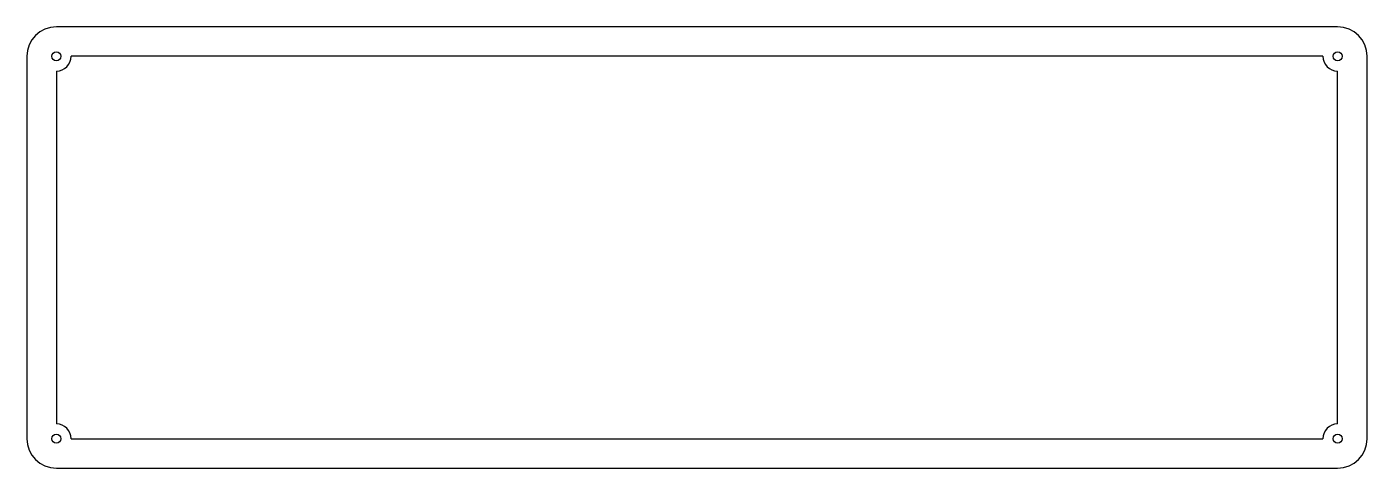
# Model space of a CAD drawing. Header units: millimetres. Extents: x -10 to 444, y -10 to 139.
import ezdxf

# ---------------------------------------------------------------- set-up
doc = ezdxf.new("R2010")
doc.units = ezdxf.units.MM

msp = doc.modelspace()

# ---------------------------------------------------------------- linework, layer by layer
for p, q in [((433.5, 139.5), (0, 139.5)), ((-10, 129.5), (-10, 0)), ((443.5, 0), (443.5, 129.5)), ((0, -10), (433.5, -10))]:
    msp.add_line(p, q)
at = {"ltscale": 0.18, "transparency": 33554687}
for p, q in [((428.5, 129.5), (5, 129.5)), ((0, 124.5), (0, 5)), ((433.5, 5), (433.5, 124.5)), ((5, 0), (428.5, 0))]:
    msp.add_line(p, q, dxfattribs=at)
for centre in [(0, 129.5), (433.5, 129.5), (0, 0), (433.5, 0)]:
    msp.add_circle(centre, 1.5)
for centre, start, end in [((0, 129.5), 90, 180), ((433.5, 129.5), 0, 90), ((0, 0), 180, 270), ((433.5, 0), 270, 0)]:
    msp.add_arc(centre, 10, start, end)
for centre, start, end in [((0, 129.5), 270, 0), ((433.5, 129.5), 180, 270), ((0, 0), 0, 90), ((433.5, 0), 90, 180)]:
    msp.add_arc(centre, 5, start, end, dxfattribs=at)

doc.saveas('drawing.dxf')
